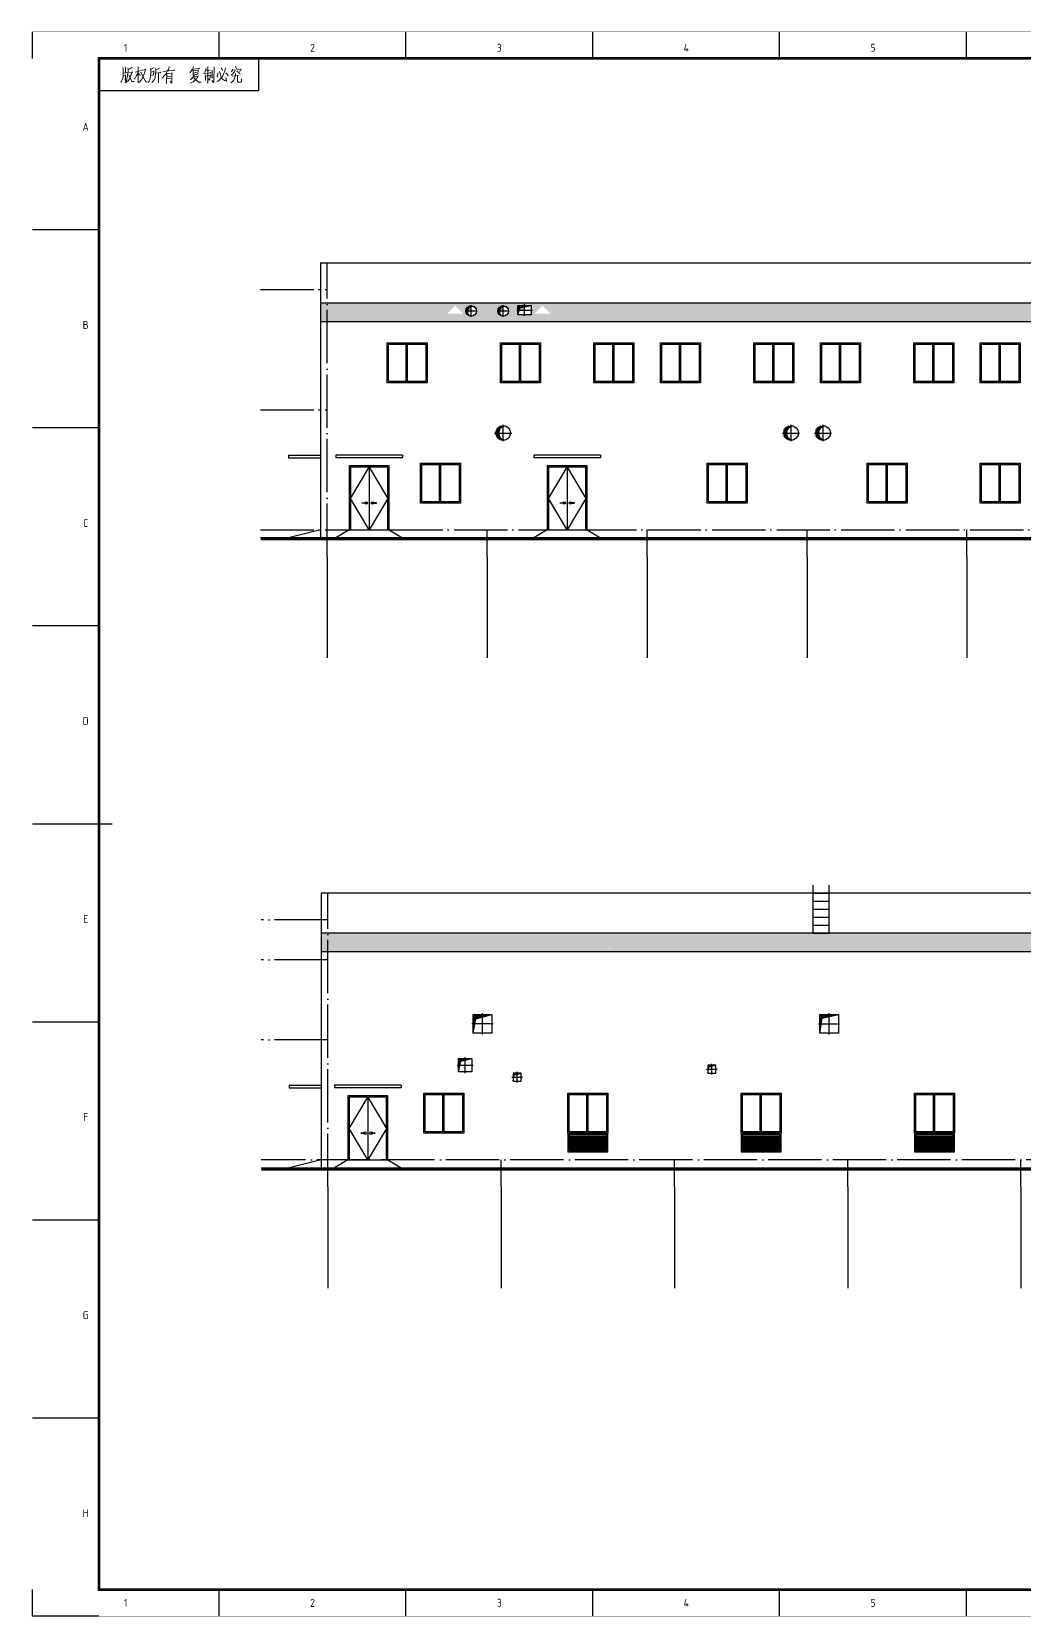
# Model space of a CAD drawing. Extents: x 93518 to 937116, y -359949 to 58022.
# Drawn here: x 684766 to 722005, y -188534 to -129124 of the extents above; entities that cross this region are included whole.
import ezdxf
from ezdxf.enums import TextEntityAlignment as Align

# ---------------------------------------------------------------- set-up
doc = ezdxf.new("R2010")
doc.units = 0
doc.header["$LTSCALE"] = 1000
doc.header["$MEASUREMENT"] = 0
doc.linetypes.add('DOTE', pattern=[2.42, 2, -0.2, 0.02, -0.2])
doc.layers.get('0').update_dxf_attribs({"linetype": 'CONTINUOUS'})
for name, color, linetype in [('AXIS', 3, 'CONTINUOUS'), ('DOTE', 8, 'DOTE'), ('STAIR', 2, 'CONTINUOUS'), ('WALL', 7, 'CONTINUOUS'), ('WINDOW', 4, 'CONTINUOUS'), ('填充', 8, 'CONTINUOUS')]:
    doc.layers.add(name, color=color, linetype=linetype)
doc.styles.get("Standard").update_dxf_attribs({"font": 'GBENOR', "bigfont": 'GBCBIG'})

# ---------------------------------------------------------------- blocks, each defined once
blk = doc.blocks.new('GEDI_WK_A1')
at = {"color": 3}
for p, q in [((0, 584), (0, 594)), ((70.08, 584), (70.08, 594)), ((140.17, 584), (140.17, 594)), ((210.25, 584), (210.25, 594)), ((280.33, 584), (280.33, 594)), ((350.42, 584), (350.42, 594)), ((85, 572), (85, 584)), ((25, 572), (85, 572)), ((25, 519.75), (0, 519.75)), ((25, 445.5), (0, 445.5)), ((25, 371.25), (0, 371.25)), ((25, 297), (0, 297)), ((25, 222.75), (0, 222.75)), ((25, 148.5), (0, 148.5)), ((25, 74.25), (0, 74.25)), ((0, 0), (0, 10)), ((70.08, 0), (70.08, 10)), ((140.17, 0), (140.17, 10)), ((210.25, 0), (210.25, 10)), ((280.33, 0), (280.33, 10)), ((350.42, 0), (350.42, 10)), ((25, 0), (0, 0))]:
    blk.add_line(p, q, dxfattribs=at)
for points, const_width in [([(0, 0), (841, 0), (841, 594), (0, 594)], 0.1), ([(25, 10), (831, 10), (831, 584), (25, 584)], 1)]:
    blk.add_lwpolyline(points, close=True, dxfattribs=dict(at, const_width=const_width))
at = {"color": 3, "const_width": 0.5}
blk.add_lwpolyline([(30, 297), (0, 297)], dxfattribs=at)
at = {"color": 3}
for s, p in [('1', (35.04, 588)), ('2', (105.12, 588)), ('3', (175.21, 588)), ('4', (245.29, 588)), ('5', (315.38, 588)), ('1', (35.04, 5)), ('2', (105.12, 5)), ('3', (175.21, 5)), ('4', (245.29, 5)), ('5', (315.38, 5))]:
    blk.add_text(s, height=3, dxfattribs=at).set_placement(p, align=Align.MIDDLE)
for s, p in [('A', (20, 556.88)), ('B', (20, 482.62)), ('C', (20, 408.38)), ('D', (20, 334.12)), ('E', (20, 259.88)), ('F', (20, 185.62)), ('G', (20, 111.38)), ('H', (20, 37.12))]:
    blk.add_text(s, height=3, dxfattribs=at).set_placement(p, align=Align.CENTER)
blk = doc.blocks.new('GEDI_Copyright_2012')
at = {"color": 7, "lineweight": 0}
for points in [[(8.99, -3.43), (9.11, -3.83), (9.11, -5.03), (9.11, -5.93), (9.03, -6.73), (8.9, -7.33), (8.73, -8.03), (8.48, -8.53), (8.22, -8.93)], [(9.16, -5.48), (10.39, -5.28)], [(10.81, -3.53), (10.9, -4.03), (10.9, -4.68), (10.81, -5.53), (10.73, -6.33), (10.6, -7.03), (10.47, -7.68), (10.3, -8.23), (10.09, -8.72), (9.84, -9.08)], [(9.88, -3.13), (9.96, -3.43), (9.96, -5.33)], [(11.2, -5.43), (12.56, -5.08), (12.47, -4.93), (12.26, -5.58), (12, -6.38), (11.75, -6.98), (11.45, -7.63), (11.03, -8.23), (10.6, -8.68), (10.26, -9.03)], [(12.43, -3.23), (12.34, -3.38), (11.53, -3.88), (10.98, -4.13)], [(14.72, -4.88), (14.42, -5.73), (14.08, -6.43), (13.74, -7.13), (13.45, -7.63), (13.36, -7.78)], [(13.62, -5.08), (15.4, -4.68)], [(14.64, -3.13), (14.81, -3.38), (14.76, -3.33), (14.72, -9.13), (14.68, -8.72), (14.72, -8.13)], [(14.72, -5.63), (15.27, -6.03), (15.4, -6.33)], [(15.7, -4.48), (17.52, -4.18), (17.44, -4.03), (17.27, -4.68), (17.1, -5.43), (16.93, -5.93), (16.76, -6.43), (16.55, -6.93), (16.21, -7.48), (15.91, -7.98), (15.61, -8.43), (15.32, -8.72), (15.02, -8.98)], [(15.61, -5.23), (15.87, -5.28), (17.44, -8.72), (18.2, -8.83), (17.44, -8.63), (17.14, -8.08)], [(20.67, -3.38), (20.5, -3.48), (19.35, -4.13), (19.27, -3.73), (19.4, -4.13), (19.4, -5.43), (19.35, -6.23), (19.31, -6.78), (19.22, -7.33), (19.1, -7.83), (18.93, -8.33), (18.72, -8.68), (18.54, -8.98)], [(19.48, -6.38), (19.56, -6.33), (20.54, -6.18), (20.41, -6.23), (20.54, -4.68), (20.63, -4.88), (19.44, -5.13)], [(22.67, -3.58), (21.99, -3.98), (21.35, -4.13), (21.26, -3.73), (21.35, -4.33), (21.31, -4.93), (21.26, -5.58), (21.22, -6.13), (21.13, -6.63), (21.05, -7.18), (20.92, -7.58), (20.71, -7.88), (20.5, -8.23), (20.28, -8.53), (20.07, -8.78), (19.86, -8.98)], [(21.31, -5.53), (23.22, -5.23), (23.09, -5.18), (22.88, -5.28)], [(22.28, -5.43), (22.28, -9.13), (22.24, -8.88), (22.28, -8.48)], [(26.28, -2.98), (26.28, -3.23), (26.02, -4.08), (25.76, -4.68), (25.51, -5.08), (25.04, -5.83), (24.36, -6.63), (23.9, -7.13), (23.6, -7.38)], [(23.98, -4.83), (28.4, -4.43), (28.14, -4.33)], [(25.34, -5.53), (25.43, -5.73), (25.38, -9.03), (25.38, -9.33), (25.34, -9.03), (25.38, -8.68)], [(25.43, -5.73), (27.38, -5.53), (27.38, -5.43), (27.47, -5.53), (27.38, -5.58), (27.38, -9.08), (27.34, -9.28), (26.66, -8.63), (27.34, -9.18)], [(28.14, -4.33), (27.8, -4.48)], [(35.45, -3.03), (35.49, -3.23), (34.98, -4.18), (34.52, -4.83), (34.26, -5.23), (34.05, -5.53)], [(35.11, -4.08), (36.34, -3.93), (37.87, -3.68), (37.75, -3.63), (37.49, -3.73)], [(35.24, -4.43), (35.28, -4.73), (35.32, -5.58), (35.32, -6.38), (35.28, -6.23), (37.19, -5.93), (37.07, -5.93), (37.15, -4.23), (37.28, -4.38), (35.28, -4.68)], [(36.64, -5.28), (35.36, -5.48)], [(39.27, -5.63), (42.08, -5.33), (42.03, -5.33), (41.87, -5.28), (41.65, -5.38)], [(40.12, -3.58), (40.16, -3.88), (39.83, -4.93), (39.66, -5.23)], [(40.12, -4.48), (41.74, -4.33)], [(40.8, -3.03), (40.84, -3.28), (40.8, -9.23), (40.72, -8.88), (40.8, -8.53)], [(42.33, -4.33), (42.42, -4.58), (42.42, -7.33), (42.33, -6.83), (42.37, -6.53)], [(43.1, -3.13), (43.18, -3.43), (43.14, -8.23), (43.14, -8.53), (43.1, -8.78), (43.05, -8.88), (42.97, -8.98), (42.37, -8.23), (43.05, -8.88)], [(47.43, -3.48), (47.39, -4.03), (47.17, -4.73), (47, -5.28), (46.71, -5.88), (46.45, -6.48), (46.2, -6.88), (45.86, -7.38), (45.47, -7.78), (45.09, -8.13), (44.67, -8.48), (44.24, -8.72)], [(44.67, -5.43), (44.63, -5.93), (44.5, -6.48), (44.37, -6.83), (44.24, -7.03)], [(45.26, -4.88), (45.43, -5.63), (45.56, -6.18), (45.77, -6.68), (45.99, -7.23), (46.24, -7.63), (46.58, -7.93), (47.05, -8.28), (47.51, -8.43), (47.81, -8.48), (47.94, -8.48), (47.73, -7.78), (47.64, -7.13), (47.81, -8.48)], [(45.82, -3.53), (46.07, -3.93), (46.24, -4.28), (46.32, -4.48), (46.32, -4.63)], [(47.64, -5.43), (48.07, -5.93), (48.36, -6.28), (48.49, -6.58)], [(51.21, -5.48), (51.21, -5.83), (51.08, -6.58), (50.95, -7.03), (50.83, -7.43), (50.7, -7.78), (50.53, -8.13), (50.32, -8.43), (50.06, -8.68), (49.77, -8.93), (49.43, -9.18)], [(50.91, -4.68), (50.83, -4.98), (50.44, -5.43), (50.06, -5.83), (49.81, -6.03), (49.55, -6.23)], [(50.06, -3.98), (50.02, -4.33), (49.94, -4.58), (49.85, -4.83), (49.77, -4.98), (49.68, -5.03), (50.02, -4.43), (53.29, -4.13), (53.16, -4.03), (52.78, -4.83)], [(51.21, -3.03), (51.47, -3.58), (51.55, -3.93)], [(51.76, -4.78), (52.27, -5.13), (52.65, -5.43), (52.83, -5.68), (52.91, -5.88)], [(9.11, -6.38), (10.01, -6.28), (9.92, -6.13), (9.92, -8.38), (9.88, -8.08), (9.88, -7.68)], [(11.15, -6.08), (12.34, -8.63), (13.15, -8.68), (12.38, -8.58), (12.17, -8.28)], [(26.96, -6.58), (25.47, -6.73)], [(25.47, -7.68), (26.96, -7.53)], [(35.71, -6.38), (35.71, -6.53), (34.98, -7.43), (34.56, -7.78), (34.26, -8.03)], [(35.62, -6.88), (35.75, -6.98), (37.28, -6.68), (37.23, -6.53), (36.77, -7.33), (36.47, -7.68), (36.17, -7.98), (35.71, -8.38), (35.28, -8.72), (34.81, -8.98), (34.26, -9.23)], [(35.54, -7.38), (35.62, -7.43), (37.57, -8.98), (38.3, -8.93), (37.57, -8.93), (37.32, -8.78)], [(39.87, -6.13), (39.95, -6.68), (39.95, -6.78), (40, -8.28), (39.95, -7.98), (40, -7.73)], [(40, -6.58), (41.95, -6.28), (41.82, -6.13), (41.74, -6.53), (41.69, -7.18), (41.61, -7.63), (41.57, -7.93), (41.44, -8.08), (41.06, -7.58), (41.48, -8.03)], [(49.98, -6.68), (52.19, -6.43), (52.06, -6.28), (52.02, -6.58), (51.93, -8.18), (51.97, -8.63), (52.06, -8.78), (52.19, -8.88), (52.4, -8.88), (52.61, -8.88), (53.21, -8.88), (53.42, -8.78), (53.46, -8.72), (53.42, -7.68), (53.42, -8.78)]]:
    blk.add_lwpolyline(points, dxfattribs=at)

msp = doc.modelspace()

# ---------------------------------------------------------------- hatches: boundary and pattern name
h = msp.add_hatch(color=256)
h.paths.add_polyline_path([(701386.3, -139444.5, 0.1816631), (701254.6, -139395), (701254.6, -139441.1, -0.1694039)])
h.paths.add_polyline_path([(701254.6, -139441.1), (701254.6, -139395, 0.4142136), (701054.6, -139595), (701119, -139595, -0.2760019)])
h.paths.add_polyline_path([(701119, -139595), (701054.6, -139595, 0.3118947), (701183.9, -139782.1, -0.2649)])
h = msp.add_hatch(color=256)
h.paths.add_polyline_path([(702586.3, -139444.5, 0.1816631), (702454.6, -139395), (702454.6, -139441.1, -0.1694039)])
h.paths.add_polyline_path([(702454.6, -139441.1), (702454.6, -139395, 0.4142136), (702254.6, -139595), (702319, -139595, -0.2760019)])
h.paths.add_polyline_path([(702319, -139595), (702254.6, -139595, 0.3118947), (702383.9, -139782.1, -0.2649)])
h = msp.add_hatch(color=256)
h.paths.add_polyline_path([(703504.6, -139395), (703254.6, -139395), (703254.6, -139442.1)])
h.paths.add_polyline_path([(703254.6, -139442.1), (703254.6, -139395), (703004.6, -139395), (703004.6, -139570), (703060.9, -139570), (703092.2, -139472.6)])
h.paths.add_polyline_path([(703060.9, -139570), (703004.6, -139570), (703004.6, -139745)])
h = msp.add_hatch(color=256)
h.paths.add_polyline_path([(702454.6, -144424.4), (702454.6, -144445, 0.0478444), (702506.9, -144440, -0.049719)])
h.paths.add_polyline_path([(702454.6, -144445), (702454.6, -144424.4, -0.3040989), (702284.2, -144170), (702179.6, -144170, 0.4142136)])
h.paths.add_polyline_path([(702454.6, -143915.7), (702454.6, -143895, 0.4142136), (702179.6, -144170), (702284.2, -144170, -0.3040989)])
h.paths.add_polyline_path([(702506.9, -143900, 0.0478444), (702454.6, -143895), (702454.6, -143915.7, -0.049719)])
h = msp.add_hatch(color=256)
h.paths.add_polyline_path([(713254.6, -144424.4), (713254.6, -144445, 0.0478444), (713306.9, -144440, -0.049719)])
h.paths.add_polyline_path([(713254.6, -144445), (713254.6, -144424.4, -0.3040989), (713084.2, -144170), (712979.6, -144170, 0.4142136)])
h.paths.add_polyline_path([(713254.6, -143915.7), (713254.6, -143895, 0.4142136), (712979.6, -144170), (713084.2, -144170, -0.3040989)])
h.paths.add_polyline_path([(713306.9, -143900, 0.0478444), (713254.6, -143895), (713254.6, -143915.7, -0.049719)])
h = msp.add_hatch(color=256)
h.paths.add_polyline_path([(714454.6, -144424.4), (714454.6, -144445, 0.0478444), (714506.9, -144440, -0.049719)])
h.paths.add_polyline_path([(714454.6, -144445), (714454.6, -144424.4, -0.3040989), (714284.2, -144170), (714179.6, -144170, 0.4142136)])
h.paths.add_polyline_path([(714454.6, -143915.7), (714454.6, -143895, 0.4142136), (714179.6, -144170), (714284.2, -144170, -0.3040989)])
h.paths.add_polyline_path([(714506.9, -143900, 0.0478444), (714454.6, -143895), (714454.6, -143915.7, -0.049719)])
h = msp.add_hatch(color=256)
h.paths.add_polyline_path([(702030.2, -165970.5), (701680.2, -165970.5), (701680.2, -166066.1)])
h.paths.add_polyline_path([(701680.2, -165970.5), (701330.2, -165970.5), (701330.2, -166320.5), (701394.9, -166320.5), (701429.2, -166134.7), (701680.2, -166066.1)])
h.paths.add_polyline_path([(701394.9, -166320.5), (701330.2, -166320.5), (701330.2, -166670.5)])
h = msp.add_hatch(color=256)
h.paths.add_polyline_path([(715030.2, -165970.5), (714680.2, -165970.5), (714680.2, -166045.6)])
h.paths.add_polyline_path([(714680.2, -165970.5), (714330.2, -165970.5), (714330.2, -166320.5), (714383.2, -166320.5), (714416.3, -166102.3), (714680.2, -166045.6)])
h.paths.add_polyline_path([(714383.2, -166320.5), (714330.2, -166320.5), (714330.2, -166670.5)])
h = msp.add_hatch(color=256)
h.paths.add_polyline_path([(701280.2, -167620.5), (701030.2, -167620.5), (701030.2, -167679.5)])
h.paths.add_polyline_path([(701030.2, -167620.5), (700780.2, -167620.5), (700780.2, -167870.5), (700832.9, -167870.5), (700864.9, -167718.6), (701030.2, -167679.5)])
h.paths.add_polyline_path([(700832.9, -167870.5), (700780.2, -167870.5), (700780.2, -168120.5)])
h = msp.add_hatch(color=256)
h.paths.add_polyline_path([(710430.2, -167870.5), (710280.2, -167870.5), (710280.2, -167907.6)])
h.paths.add_polyline_path([(710280.2, -167870.5), (710130.2, -167870.5), (710130.2, -168020.5), (710160.8, -168020.5), (710178.8, -167932.7), (710280.2, -167907.6)])
h.paths.add_polyline_path([(710160.8, -168020.5), (710130.2, -168020.5), (710130.2, -168170.5)])
h = msp.add_hatch(color=256)
h.paths.add_polyline_path([(703130.2, -168170.5), (702980.2, -168170.5), (702980.2, -168203.5)])
h.paths.add_polyline_path([(702980.2, -168170.5), (702830.2, -168170.5), (702830.2, -168320.5), (702856.3, -168320.5), (702872.5, -168227.2), (702980.2, -168203.5)])
h.paths.add_polyline_path([(702856.3, -168320.5), (702830.2, -168320.5), (702830.2, -168470.5)])
h = msp.add_hatch()
h.set_pattern_fill('_USER', color=251, scale=50, style=0, pattern_type=0)
h.set_pattern_definition([(0, (704929.804, -170770.427), (0, 50), [])])
h.paths.add_polyline_path([(704929.8, -170470.4), (704929.8, -171070.4), (706329.8, -171070.4), (706329.8, -170470.4)])
h = msp.add_hatch()
h.set_pattern_fill('_USER', color=251, scale=50, style=0, pattern_type=0)
h.set_pattern_definition([(0, (711429.804, -170770.427), (0, 50), [])])
h.paths.add_polyline_path([(711429.8, -170470.4), (711429.8, -171070.4), (712829.8, -171070.4), (712829.8, -170470.4)])
h = msp.add_hatch()
h.set_pattern_fill('_USER', color=251, scale=50, style=0, pattern_type=0)
h.set_pattern_definition([(0, (717929.804, -170770.427), (0, 50), [])])
h.paths.add_polyline_path([(717929.8, -170470.4), (717929.8, -171070.4), (719329.8, -171070.4), (719329.8, -170470.4)])
at = {"layer": '填充'}
h = msp.add_hatch(dxfattribs=at)
h.set_pattern_fill('松散材料', color=256, scale=30, style=0)
h.set_pattern_definition([(0, (714199.79, -140224.383), (28.125, 56.25), [0, -56.25])])
h.paths.add_polyline_path([(757854.6, -139995), (757854.6, -139295), (714199.8, -139295), (714199.8, -139995)])
h.paths.add_polyline_path([(731556.7, -139695), (731856.7, -139395), (732454.6, -139395, -0.4142136), (732654.6, -139595, -1), (732254.6, -139595, -0.4142136), (732454.6, -139395), (731856.7, -139395), (732156.7, -139695)], flags=16)
h.paths.add_polyline_path([(732319, -139595, -0.2760019), (732454.6, -139441.1), (732454.6, -139595)], flags=0)
h.paths.add_polyline_path([(738954.6, -139395), (739616.8, -139395), (739916.8, -139695), (739316.8, -139695), (739616.8, -139395), (738954.6, -139395, -0.4142136), (739204.6, -139645, -1), (738704.6, -139645, -0.4142136)], flags=16)
h.paths.add_polyline_path([(738771.3, -139645, -0.285962), (738954.6, -139454.6), (738954.6, -139645)], flags=0)
h.paths.add_polyline_path([(744492.5, -139695), (744792.5, -139395), (745454.6, -139395, -0.4142136), (745704.6, -139645, -1), (745204.6, -139645, -0.4142136), (745454.6, -139395), (744792.5, -139395), (745092.5, -139695)], flags=16)
h.paths.add_polyline_path([(745271.3, -139645, -0.285962), (745454.6, -139454.6), (745454.6, -139645)], flags=0)
h.paths.add_polyline_path([(751014, -139695), (751314, -139395), (751954.6, -139395, -0.4142136), (752204.6, -139645, -1), (751704.6, -139645, -0.4142136), (751954.6, -139395), (751314, -139395), (751614, -139695)], flags=16)
h.paths.add_polyline_path([(751771.3, -139645, -0.285962), (751954.6, -139454.6), (751954.6, -139645)], flags=0)
h.paths.add_polyline_path([(758104.6, -139295), (757854.6, -139295), (757854.6, -139995), (758104.6, -139995)])
edge = h.paths.add_edge_path()
edge.add_line((726327.3, -138969.4), (726327.3, -138120.6))
edge.add_line((726327.3, -138120.6), (726773.6, -138120.6))
edge.add_line((726773.6, -138120.6), (726773.6, -138969.4))
edge.add_line((726773.6, -138969.4), (726327.3, -138969.4))
edge.add_line((726327.3, -139989.4), (726327.3, -139300.6))
edge.add_line((726327.3, -139300.6), (726773.6, -139300.6))
edge.add_line((726773.6, -139300.6), (726773.6, -139989.4))
edge.add_line((726773.6, -139989.4), (726327.3, -139989.4))
h = msp.add_hatch(dxfattribs=at)
h.set_pattern_fill('松散材料', color=256, scale=30, style=0)
h.set_pattern_definition([(0, (695604.625, -140224.383), (28.125, 56.25), [0, -56.25])])
h.paths.add_polyline_path([(695854.6, -139295), (695604.6, -139295), (695604.6, -139995), (695854.6, -139995)])
h.paths.add_polyline_path([(714199.8, -139995), (714199.8, -139295), (695854.6, -139295), (695854.6, -139995)])
h.paths.add_polyline_path([(700355.2, -139695), (700655.2, -139395), (701254.6, -139395, -0.4142136), (701454.6, -139595, -1), (701054.6, -139595, -0.4142136), (701254.6, -139395), (700655.2, -139395), (700955.2, -139695)], flags=16)
h.paths.add_polyline_path([(701119, -139595, -0.2760019), (701254.6, -139441.1), (701254.6, -139595)], flags=0)
h.paths.add_polyline_path([(702654.6, -139595, -1), (702254.6, -139595, -1)], flags=16)
h.paths.add_polyline_path([(702319, -139595, -0.2760019), (702454.6, -139441.1), (702454.6, -139595)], flags=0)
h.paths.add_polyline_path([(703004.6, -139395), (703504.6, -139395), (703935.3, -139395), (704235.3, -139695), (703635.3, -139695), (703935.3, -139395), (703504.6, -139395), (703504.6, -139745), (703004.6, -139745)], flags=16)
h.paths.add_polyline_path([(703060.9, -139570), (703092.2, -139472.6), (703254.6, -139442.1), (703254.6, -139570)], flags=0)
h = msp.add_hatch(dxfattribs=at)
h.set_pattern_fill('松散材料', color=256, scale=30, style=0)
h.set_pattern_definition([(0, (695630.225, -163620.51), (28.125, 56.25), [0, -56.25])])
h.paths.add_polyline_path([(757880.2, -163620.5), (758130.2, -163620.5), (758130.2, -162920.5), (757880.2, -162920.5)])
h.paths.add_polyline_path([(757880.2, -163620.5), (757880.2, -162920.5), (706440.4, -162920.5), (706440.4, -163487.5, -1), (706440.4, -163527.5, -1), (706440.4, -163487.5), (706440.4, -162920.5), (695880.2, -162920.5), (695880.2, -163620.5)])
h.paths.add_polyline_path([(695630.2, -163620.5), (695880.2, -163620.5), (695880.2, -162920.5), (695630.2, -162920.5)])

# ---------------------------------------------------------------- linework, layer by layer
at = {"color": 4}
for p, q in [((695604.6, -139295), (758104.6, -139295)), ((695604.6, -139995), (758104.6, -139995)), ((758130.2, -162920.5), (695630.2, -162920.5)), ((758130.2, -163620.5), (695630.2, -163620.5))]:
    msp.add_line(p, q, dxfattribs=at)
at = {"color": 6}
for p, q in [((701041.1, -139595), (701474.8, -139595)), ((701254.6, -139817.5), (701254.6, -139375.2)), ((702241.1, -139595), (702674.8, -139595)), ((702454.6, -139817.5), (702454.6, -139375.2)), ((702963.6, -139570), (703555.5, -139570)), ((703254.6, -139782.1), (703254.6, -139345.5)), ((702130.1, -144170), (702775.5, -144170)), ((702454.6, -144475.4), (702454.6, -143857.8)), ((712930.1, -144170), (713575.5, -144170)), ((713254.6, -144475.4), (713254.6, -143857.8)), ((714130.1, -144170), (714775.5, -144170)), ((714454.6, -144475.4), (714454.6, -143857.8)), ((702080.2, -166320.5), (701280.2, -166320.5)), ((701680.2, -166720.5), (701680.2, -165920.5)), ((714280.2, -166320.5), (715080.2, -166320.5)), ((714680.2, -166720.5), (714680.2, -165920.5)), ((700730.2, -167870.5), (701330.2, -167870.5)), ((701030.2, -168170.5), (701030.2, -167570.5)), ((702980.2, -168520.5), (702980.2, -168120.5)), ((710080.2, -168020.5), (710480.2, -168020.5)), ((710280.2, -168220.5), (710280.2, -167820.5)), ((702780.2, -168320.5), (703180.2, -168320.5))]:
    msp.add_line(p, q, dxfattribs=at)
at = {"color": 252}
for p, q in [((714080.2, -162920.5), (714080.2, -161120.5)), ((714080.2, -161420.5), (714680.2, -161420.5)), ((714680.2, -162920.5), (714680.2, -161120.5)), ((714080.2, -161720.5), (714680.2, -161720.5)), ((714080.2, -162020.5), (714680.2, -162020.5)), ((714080.2, -162320.5), (714680.2, -162320.5)), ((714080.2, -162620.5), (714680.2, -162620.5)), ((714080.2, -162920.5), (714680.2, -162920.5))]:
    msp.add_line(p, q, dxfattribs=at)
at = {"color": 6}
for points in [[(703004.6, -139395), (703504.6, -139395), (703504.6, -139745), (703004.6, -139745), (703004.6, -139395)], [(703004.6, -139745), (703092.2, -139472.6), (703504.6, -139395)], [(702030.2, -165970.5), (702030.2, -166670.5), (701330.2, -166670.5), (701330.2, -165970.5), (702030.2, -165970.5)], [(701330.2, -166670.5), (701429.2, -166134.7), (702030.2, -165970.5)], [(715030.2, -165970.5), (715030.2, -166670.5), (714330.2, -166670.5), (714330.2, -165970.5), (715030.2, -165970.5)], [(714330.2, -166670.5), (714416.3, -166102.3), (715030.2, -165970.5)], [(701280.2, -167620.5), (701280.2, -168120.5), (700780.2, -168120.5), (700780.2, -167620.5), (701280.2, -167620.5)], [(700780.2, -168120.5), (700864.9, -167718.6), (701280.2, -167620.5)], [(710130.2, -168170.5), (710178.8, -167932.7), (710430.2, -167870.5)], [(702830.2, -168470.5), (702872.5, -168227.2), (703130.2, -168170.5)]]:
    msp.add_lwpolyline(points, dxfattribs=at)
at = {"const_width": 100}
for points in [[(760354.6, -148145), (693354.6, -148145)], [(693380.2, -171770.5), (760380.2, -171770.5)]]:
    msp.add_lwpolyline(points, dxfattribs=at)
for points in [[(760354.6, -148095), (693354.6, -148095)], [(693380.2, -171720.5), (760380.2, -171720.5)]]:
    msp.add_lwpolyline(points)
at = {"color": 6}
for points in [[(710430.2, -167870.5), (710130.2, -167870.5), (710130.2, -168170.5), (710430.2, -168170.5)], [(703130.2, -168170.5), (702830.2, -168170.5), (702830.2, -168470.5), (703130.2, -168470.5)]]:
    msp.add_lwpolyline(points, close=True, dxfattribs=at)
for centre, radius in [((701254.6, -139595), 200), ((702454.6, -139595), 200), ((702454.6, -144170), 275), ((713254.6, -144170), 275), ((714454.6, -144170), 275)]:
    msp.add_circle(centre, radius, dxfattribs=at)
for centre, radius, start, end in [((701315.6, -139631.6), 200, 69.289698, 228.815019), ((702515.6, -139631.6), 200, 69.289698, 228.815019), ((702559.2, -144170), 275, 100.956782, 259.043218), ((713359.2, -144170), 275, 100.956782, 259.043218), ((714559.2, -144170), 275, 100.956782, 259.043218)]:
    msp.add_arc(centre, radius, start, end, dxfattribs=at)
at = {"layer": 'AXIS'}
for p, q in [((695854.6, -148811), (695854.6, -152604.6)), ((701854.6, -148811), (701854.6, -152604.6)), ((707854.6, -148811), (707854.6, -152604.6)), ((713854.6, -148811), (713854.6, -152604.6)), ((719854.6, -148811), (719854.6, -152604.6)), ((695880.2, -172436.5), (695880.2, -176230.1)), ((702380.2, -172436.5), (702380.2, -176230.1)), ((708880.2, -172436.5), (708880.2, -176230.1)), ((715380.2, -172436.5), (715380.2, -176230.1)), ((721880.2, -172436.5), (721880.2, -176230.1))]:
    msp.add_line(p, q, dxfattribs=at)
at = {"layer": 'DOTE'}
for p, q in [((695854.6, -148811), (695854.6, -137795)), ((693354.6, -138795), (695854.6, -138795)), ((693354.6, -143295), (695854.6, -143295)), ((693354.6, -147795), (760354.6, -147795)), ((701854.6, -148811), (701854.6, -147795)), ((707854.6, -148811), (707854.6, -147795)), ((713854.6, -148811), (713854.6, -147795)), ((719854.6, -148811), (719854.6, -147795)), ((695880.2, -172436.5), (695880.2, -161420.5)), ((695880.2, -162420.5), (693380.2, -162420.5)), ((695880.2, -163920.5), (693380.2, -163920.5)), ((695880.2, -166920.5), (693380.2, -166920.5)), ((760380.2, -171420.5), (693380.2, -171420.5)), ((702380.2, -172436.5), (702380.2, -171420.5)), ((708880.2, -172436.5), (708880.2, -171420.5)), ((715380.2, -172436.5), (715380.2, -171420.5)), ((721880.2, -172436.5), (721880.2, -171420.5))]:
    msp.add_line(p, q, dxfattribs=at)
at = {"layer": 'STAIR', "color": 2}
for p, q in [((694404.6, -144995), (695604.6, -144995)), ((694404.6, -144995), (694404.6, -145095)), ((694404.6, -145095), (695604.6, -145095)), ((698679.6, -144995), (696179.6, -144995)), ((696179.6, -144995), (696179.6, -145095)), ((698679.6, -145095), (696179.6, -145095)), ((698679.6, -144995), (698679.6, -145095)), ((706104.6, -144995), (703604.6, -144995)), ((703604.6, -144995), (703604.6, -145095)), ((706104.6, -145095), (703604.6, -145095)), ((706104.6, -144995), (706104.6, -145095)), ((694430.2, -168620.5), (695630.2, -168620.5)), ((694430.2, -168620.5), (694430.2, -168720.5)), ((694430.2, -168720.5), (695630.2, -168720.5)), ((698630.2, -168620.5), (696130.2, -168620.5)), ((696130.2, -168620.5), (696130.2, -168720.5)), ((698630.2, -168720.5), (696130.2, -168720.5)), ((698630.2, -168620.5), (698630.2, -168720.5))]:
    msp.add_line(p, q, dxfattribs=at)
at = {"layer": 'STAIR'}
for p, q in [((696679.6, -147795), (696179.6, -148095)), ((696679.6, -147795), (698179.6, -147795)), ((698179.6, -147795), (698679.6, -148095)), ((704104.6, -147795), (703604.6, -148095)), ((704104.6, -147795), (705604.6, -147795)), ((705604.6, -147795), (706104.6, -148095)), ((696630.2, -171420.5), (696130.2, -171720.5)), ((696630.2, -171420.5), (698130.2, -171420.5)), ((698130.2, -171420.5), (698630.2, -171720.5))]:
    msp.add_line(p, q, dxfattribs=at)
at = {"layer": 'STAIR', "color": 2}
for points in [[(695604.6, -147795), (694404.6, -148095)], [(695630.2, -171420.5), (694430.2, -171720.5)]]:
    msp.add_lwpolyline(points, dxfattribs=at)
at = {"layer": 'WALL'}
for p, q in [((695604.6, -137795), (695604.6, -148095)), ((695604.6, -137795), (758104.6, -137795)), ((758130.2, -161420.5), (695630.2, -161420.5)), ((695630.2, -161420.5), (695630.2, -171720.5))]:
    msp.add_line(p, q, dxfattribs=at)
at = {"layer": 'WINDOW'}
for p, q in [((698804.6, -140795), (698804.6, -142295)), ((703054.6, -140795), (703054.6, -142295)), ((706554.6, -140795), (706554.6, -142295)), ((709054.6, -140795), (709054.6, -142295)), ((712554.6, -140795), (712554.6, -142295)), ((715054.6, -140795), (715054.6, -142295)), ((718554.6, -140795), (718554.6, -142295)), ((721054.6, -140795), (721054.6, -142295)), ((698854.6, -140845), (698854.6, -142245)), ((703104.6, -140845), (703104.6, -142245)), ((706604.6, -140845), (706604.6, -142245)), ((709104.6, -140845), (709104.6, -142245)), ((712604.6, -140845), (712604.6, -142245)), ((715104.6, -140845), (715104.6, -142245)), ((718604.6, -140845), (718604.6, -142245)), ((721104.6, -140845), (721104.6, -142245)), ((696729.6, -146620), (697429.6, -145445)), ((698129.6, -145445), (696729.6, -145445)), ((696729.6, -145445), (696729.6, -147795)), ((697429.6, -145445), (697429.6, -147795)), ((697429.6, -145445), (698129.6, -146620)), ((698129.6, -147795), (698129.6, -145445)), ((700054.6, -145295), (700054.6, -146795)), ((700104.6, -145345), (700104.6, -146745)), ((704154.6, -146620), (704854.6, -145445)), ((705554.6, -145445), (704154.6, -145445)), ((704154.6, -145445), (704154.6, -147795)), ((704854.6, -145445), (704854.6, -147795)), ((704854.6, -145445), (705554.6, -146620)), ((705554.6, -147795), (705554.6, -145445)), ((710805, -145295), (710805, -146795)), ((710855, -145345), (710855, -146745)), ((716804.6, -145295), (716804.6, -146795)), ((716854.6, -145345), (716854.6, -146745)), ((721054.6, -145295), (721054.6, -146795)), ((721104.6, -145345), (721104.6, -146745)), ((697429.6, -147795), (696729.6, -146620)), ((698129.6, -146620), (697429.6, -147795)), ((704854.6, -147795), (704154.6, -146620)), ((705554.6, -146620), (704854.6, -147795)), ((696680.2, -170245.5), (697380.2, -169070.5)), ((698080.2, -169070.5), (696680.2, -169070.5)), ((696680.2, -169070.5), (696680.2, -171420.5)), ((697380.2, -169070.5), (697380.2, -171420.5)), ((697380.2, -169070.5), (698080.2, -170245.5)), ((698080.2, -171420.5), (698080.2, -169070.5)), ((700180.2, -168923.5), (700180.2, -170423.5)), ((700230.2, -168973.5), (700230.2, -170373.5)), ((705579.8, -168920.4), (705579.8, -170420.4)), ((705629.8, -168970.4), (705629.8, -170370.4)), ((712079.8, -168920.4), (712079.8, -170420.4)), ((712129.8, -168970.4), (712129.8, -170370.4)), ((718579.8, -168920.4), (718579.8, -170420.4)), ((718629.8, -168970.4), (718629.8, -170370.4)), ((697380.2, -171420.5), (696680.2, -170245.5)), ((698080.2, -170245.5), (697380.2, -171420.5))]:
    msp.add_line(p, q, dxfattribs=at)
at = {"layer": 'WINDOW', "color": 3, "linetype": 'Continuous'}
for p, q in [((698179.6, -145395), (696679.6, -145395)), ((696679.6, -145395), (696679.6, -147795)), ((698179.6, -147795), (698179.6, -145395)), ((705604.6, -145395), (704104.6, -145395)), ((704104.6, -145395), (704104.6, -147795)), ((705604.6, -147795), (705604.6, -145395)), ((698130.2, -169020.5), (696630.2, -169020.5)), ((696630.2, -169020.5), (696630.2, -171420.5)), ((698130.2, -171420.5), (698130.2, -169020.5))]:
    msp.add_line(p, q, dxfattribs=at)
at = {"layer": 'WINDOW', "color": 7, "linetype": 'Continuous'}
for p, q in [((697163.5, -146800.6), (697163.5, -146788.9)), ((697163.5, -146788.9), (697319.9, -146788.9)), ((697319.9, -146800.6), (697163.5, -146800.6)), ((697319.9, -146788.9), (697319.9, -146800.6)), ((697707.1, -146788.9), (697550.6, -146788.9)), ((697550.6, -146788.9), (697550.6, -146800.6)), ((697550.6, -146800.6), (697707.1, -146800.6)), ((697707.1, -146800.6), (697707.1, -146788.9)), ((704588.5, -146800.6), (704588.5, -146788.9)), ((704588.5, -146788.9), (704744.9, -146788.9)), ((704744.9, -146800.6), (704588.5, -146800.6)), ((704744.9, -146788.9), (704744.9, -146800.6)), ((705132.1, -146788.9), (704975.6, -146788.9)), ((704975.6, -146788.9), (704975.6, -146800.6)), ((704975.6, -146800.6), (705132.1, -146800.6)), ((705132.1, -146800.6), (705132.1, -146788.9)), ((697114.1, -170426.1), (697114.1, -170414.4)), ((697114.1, -170414.4), (697270.5, -170414.4)), ((697270.5, -170426.1), (697114.1, -170426.1)), ((697270.5, -170414.4), (697270.5, -170426.1)), ((697657.7, -170414.4), (697501.2, -170414.4)), ((697501.2, -170414.4), (697501.2, -170426.1)), ((697501.2, -170426.1), (697657.7, -170426.1)), ((697657.7, -170426.1), (697657.7, -170414.4))]:
    msp.add_line(p, q, dxfattribs=at)
at = {"layer": 'WINDOW'}
for points in [[(699604.6, -142295), (698104.6, -142295), (698104.6, -140795), (699604.6, -140795)], [(703854.6, -142295), (702354.6, -142295), (702354.6, -140795), (703854.6, -140795)], [(707354.6, -142295), (705854.6, -142295), (705854.6, -140795), (707354.6, -140795)], [(709854.6, -142295), (708354.6, -142295), (708354.6, -140795), (709854.6, -140795)], [(713354.6, -142295), (711854.6, -142295), (711854.6, -140795), (713354.6, -140795)], [(715854.6, -142295), (714354.6, -142295), (714354.6, -140795), (715854.6, -140795)], [(719354.6, -142295), (717854.6, -142295), (717854.6, -140795), (719354.6, -140795)], [(721854.6, -142295), (720354.6, -142295), (720354.6, -140795), (721854.6, -140795)], [(700854.6, -146795), (699354.6, -146795), (699354.6, -145295), (700854.6, -145295)], [(711605, -146795), (710105, -146795), (710105, -145295), (711605, -145295)], [(717604.6, -146795), (716104.6, -146795), (716104.6, -145295), (717604.6, -145295)], [(721854.6, -146795), (720354.6, -146795), (720354.6, -145295), (721854.6, -145295)], [(700980.2, -170423.5), (699480.2, -170423.5), (699480.2, -168923.5), (700980.2, -168923.5)], [(706379.8, -170420.4), (704879.8, -170420.4), (704879.8, -168920.4), (706379.8, -168920.4)], [(712879.8, -170420.4), (711379.8, -170420.4), (711379.8, -168920.4), (712879.8, -168920.4)], [(719379.8, -170420.4), (717879.8, -170420.4), (717879.8, -168920.4), (719379.8, -168920.4)], [(704929.8, -170470.4), (704929.8, -171070.4), (706329.8, -171070.4), (706329.8, -170470.4)], [(711429.8, -170470.4), (711429.8, -171070.4), (712829.8, -171070.4), (712829.8, -170470.4)], [(717929.8, -170470.4), (717929.8, -171070.4), (719329.8, -171070.4), (719329.8, -170470.4)]]:
    msp.add_lwpolyline(points, close=True, dxfattribs=at)
for points in [[(698804.6, -142245), (698154.6, -142245), (698154.6, -140845), (698804.6, -140845)], [(698854.6, -140845), (699554.6, -140845), (699554.6, -142245), (698854.6, -142245)], [(703054.6, -142245), (702404.6, -142245), (702404.6, -140845), (703054.6, -140845)], [(703104.6, -140845), (703804.6, -140845), (703804.6, -142245), (703104.6, -142245)], [(706554.6, -142245), (705904.6, -142245), (705904.6, -140845), (706554.6, -140845)], [(706604.6, -140845), (707304.6, -140845), (707304.6, -142245), (706604.6, -142245)], [(709054.6, -142245), (708404.6, -142245), (708404.6, -140845), (709054.6, -140845)], [(709104.6, -140845), (709804.6, -140845), (709804.6, -142245), (709104.6, -142245)], [(712554.6, -142245), (711904.6, -142245), (711904.6, -140845), (712554.6, -140845)], [(712604.6, -140845), (713304.6, -140845), (713304.6, -142245), (712604.6, -142245)], [(715054.6, -142245), (714404.6, -142245), (714404.6, -140845), (715054.6, -140845)], [(715104.6, -140845), (715804.6, -140845), (715804.6, -142245), (715104.6, -142245)], [(718554.6, -142245), (717904.6, -142245), (717904.6, -140845), (718554.6, -140845)], [(718604.6, -140845), (719304.6, -140845), (719304.6, -142245), (718604.6, -142245)], [(721054.6, -142245), (720404.6, -142245), (720404.6, -140845), (721054.6, -140845)], [(721104.6, -140845), (721804.6, -140845), (721804.6, -142245), (721104.6, -142245)], [(700054.6, -146745), (699404.6, -146745), (699404.6, -145345), (700054.6, -145345)], [(700104.6, -145345), (700804.6, -145345), (700804.6, -146745), (700104.6, -146745)], [(710805, -146745), (710155, -146745), (710155, -145345), (710805, -145345)], [(710855, -145345), (711555, -145345), (711555, -146745), (710855, -146745)], [(716804.6, -146745), (716154.6, -146745), (716154.6, -145345), (716804.6, -145345)], [(716854.6, -145345), (717554.6, -145345), (717554.6, -146745), (716854.6, -146745)], [(721054.6, -146745), (720404.6, -146745), (720404.6, -145345), (721054.6, -145345)], [(721104.6, -145345), (721804.6, -145345), (721804.6, -146745), (721104.6, -146745)], [(700180.2, -170373.5), (699530.2, -170373.5), (699530.2, -168973.5), (700180.2, -168973.5)], [(700230.2, -168973.5), (700930.2, -168973.5), (700930.2, -170373.5), (700230.2, -170373.5)], [(705579.8, -170370.4), (704929.8, -170370.4), (704929.8, -168970.4), (705579.8, -168970.4)], [(705629.8, -168970.4), (706329.8, -168970.4), (706329.8, -170370.4), (705629.8, -170370.4)], [(712079.8, -170370.4), (711429.8, -170370.4), (711429.8, -168970.4), (712079.8, -168970.4)], [(712129.8, -168970.4), (712829.8, -168970.4), (712829.8, -170370.4), (712129.8, -170370.4)], [(718579.8, -170370.4), (717929.8, -170370.4), (717929.8, -168970.4), (718579.8, -168970.4)], [(718629.8, -168970.4), (719329.8, -168970.4), (719329.8, -170370.4), (718629.8, -170370.4)], [(704879.8, -170420.4), (704879.8, -171120.4), (706379.8, -171120.4), (706379.8, -170420.4), (704879.8, -170420.4)], [(711379.8, -170420.4), (711379.8, -171120.4), (712879.8, -171120.4), (712879.8, -170420.4), (711379.8, -170420.4)], [(717879.8, -170420.4), (717879.8, -171120.4), (719379.8, -171120.4), (719379.8, -170420.4), (717879.8, -170420.4)]]:
    msp.add_lwpolyline(points, dxfattribs=at)
at = {"layer": 'WINDOW', "color": 7, "linetype": 'Continuous'}
for centre in [(697319.9, -146794.7), (697550.6, -146794.7), (704744.9, -146794.7), (704975.6, -146794.7), (697270.5, -170420.2), (697501.2, -170420.2)]:
    msp.add_circle(centre, 46.4, dxfattribs=at)

# ---------------------------------------------------------------- block references
at = {"xscale": 100, "yscale": 100, "zscale": 100}
for name, p in [('GEDI_WK_A1', (684791.4, -188528.9)), ('GEDI_Copyright_2012', (687291.4, -130128.9))]:
    msp.add_blockref(name, p, dxfattribs=at)

doc.saveas('drawing.dxf')
